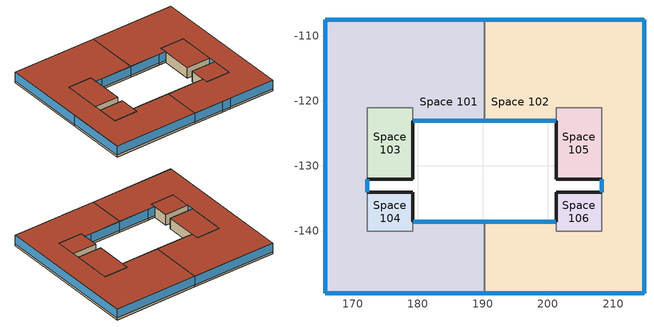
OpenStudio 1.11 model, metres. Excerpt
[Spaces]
Space 101
 floor ground: 190.26,-107.54 190.26,-123.04 179.26,-123.04 179.26,-121.04 172.26,-121.04 172.26,-140.04 179.26,-140.04 179.26,-138.54 190.26,-138.54 190.26,-149.54 165.76,-149.54 165.76,-107.54 z0
 wall outside: 190.26,-138.54 181.26,-138.54 179.26,-138.54 / 190.26,-107.54 165.76,-107.54 165.76,-132.04 165.76,-149.54 190.26,-149.54 / 179.26,-123.04 181.26,-123.04 190.26,-123.04 / 172.26,-134.04 172.26,-132.04 z0:3.2
 wall to Space 102: 190.26,-149.54 190.26,-138.54 / 190.26,-123.04 190.26,-107.54 z0:3.2
 wall to Space 103: 172.26,-132.04 172.26,-123.04 172.26,-121.04 179.26,-121.04 179.26,-123.04 z0:3.2
 wall to Space 104: 179.26,-138.54 179.26,-140.04 172.26,-140.04 172.26,-134.04 z0:3.2
 window: 172.26,-134.02 172.26,-132.07 / 181.23,-138.54 179.28,-138.54 / 179.28,-123.04 181.23,-123.04 z0.55:3.17; 165.76,-132.07 165.76,-149.52 / 165.76,-107.57 165.76,-132.02 / 181.28,-123.04 190.23,-123.04 / 190.23,-107.54 165.78,-107.54 / 165.78,-149.54 190.23,-149.54 / 190.23,-138.54 181.28,-138.54 z0.6:3.17
 roof outside: 190.26,-149.54 190.26,-138.54 179.26,-138.54 179.26,-140.04 172.26,-140.04 172.26,-121.04 179.26,-121.04 179.26,-123.04 190.26,-123.04 190.26,-107.54 165.76,-107.54 165.76,-149.54 z3.2
Space 102
 floor ground: 214.76,-107.54 214.76,-149.54 190.26,-149.54 190.26,-138.54 201.26,-138.54 201.26,-140.04 208.26,-140.04 208.26,-121.04 201.26,-121.04 201.26,-123.04 190.26,-123.04 190.26,-107.54 z0
 wall outside: 190.26,-149.54 198.89,-149.54 201.39,-149.54 214.76,-149.54 214.76,-107.54 190.26,-107.54 / 201.26,-138.54 199.26,-138.54 190.26,-138.54 / 208.26,-132.04 208.26,-134.04 / 190.26,-123.04 199.26,-123.04 201.26,-123.04 z0:3.2
 wall to Space 106: 208.26,-134.04 208.26,-138.54 208.26,-140.04 201.26,-140.04 201.26,-138.54 z0:3.2
 wall to Space 105: 201.26,-123.04 201.26,-121.04 208.26,-121.04 208.26,-132.04 z0:3.2
 window: 198.91,-149.54 201.36,-149.54 z0.56:3.17; 208.26,-132.07 208.26,-134.02 / 199.28,-123.04 201.23,-123.04 / 201.23,-138.54 199.28,-138.54 z0.55:3.17; 199.23,-138.54 190.28,-138.54 / 190.28,-149.54 198.86,-149.54 / 214.73,-107.54 190.28,-107.54 / 190.28,-123.04 199.23,-123.04 / 201.41,-149.54 214.73,-149.54 z0.6:3.17; 214.76,-149.52 214.76,-107.57 z0.6:3.16
 roof outside: 214.76,-149.54 214.76,-107.54 190.26,-107.54 190.26,-123.04 201.26,-123.04 201.26,-121.04 208.26,-121.04 208.26,-140.04 201.26,-140.04 201.26,-138.54 190.26,-138.54 190.26,-149.54 z3.2
Space 103
 floor ground: 179.26,-121.04 179.26,-132.04 172.26,-132.04 172.26,-121.04 z0
 wall outside: 172.26,-132.04 179.26,-132.04 179.26,-123.04 z0:3.2
 roof outside: 179.26,-132.04 179.26,-121.04 172.26,-121.04 172.26,-132.04 z3.2
Space 104
 floor ground: 179.26,-134.04 179.26,-140.04 172.26,-140.04 172.26,-134.04 z0
 wall outside: 179.26,-138.54 179.26,-134.04 172.26,-134.04 z0:3.2
 roof outside: 179.26,-140.04 179.26,-134.04 172.26,-134.04 172.26,-140.04 z3.2
Space 105
 floor ground: 208.26,-121.04 208.26,-132.04 201.26,-132.04 201.26,-121.04 z0
 wall outside: 201.26,-123.04 201.26,-132.04 208.26,-132.04 z0:3.2
 roof outside: 208.26,-132.04 208.26,-121.04 201.26,-121.04 201.26,-132.04 z3.2
Space 106
 floor ground: 208.26,-134.04 208.26,-140.04 201.26,-140.04 201.26,-134.04 z0
 wall outside: 208.26,-134.04 201.26,-134.04 201.26,-138.54 z0:3.2
 roof outside: 208.26,-140.04 208.26,-134.04 201.26,-134.04 201.26,-140.04 z3.2
[Building]
Building 1: Space Type=189.1-2009 - Office - OpenOffice - CZ4-8; Default Construction Set=189.1-2009 - CZ5 - Office
[Site]
KUALA LUMPUR: Latitude {deg}=3.12; Longitude {deg}=101.55; Time Zone {hr}=8; Elevation {m}=22
[ClimateZones]
Climate Zone Institution Name 1=ASHRAE; Climate Zone Document Name 1=ANSI/ASHRAE Standard 169; Climate Zone Document Year 1=2006; Climate Zone Institution Name 2=CEC; Climate Zone Document Name 2=California Climate Zone Descriptions; Climate Zone Document Year 2=1995
[SizingPeriod:DesignDay] Barometric Pressure {Pa}=97005; Sky Clearness=0; Rain Indicator=0; Snow Indicator=0; Day of Month=21; Daylight Saving Time Indicator=0; Dry-Bulb Temperature Range Modifier Type=DefaultMultipliers
Name | Maximum Dry-Bulb Temperature {C} | Daily Dry-Bulb Temperature Range {deltaC} | Humidity Indicating Conditions at Maximum Dry-Bulb | Wind Speed {m/s} | Wind Direction {deg} | Month | Day Type | Humidity Indicating Type | Solar Model Indicator | ASHRAE Taub | ASHRAE Taud
PRAGUE Ann Clg .4% Condns Enth=>MDB | 26.6 | 10.6 | 58600 | 3.4 | 130 | 7 | SummerDesignDay | Enthalpy | ASHRAETau | 0.494 | 1.846
PRAGUE Ann Htg 99.6% Condns DB | -14.6 | 0 | -14.6 | 1.9 | 230 | 1 | WinterDesignDay | Wetbulb | ASHRAEClearSky
PRAGUE Ann Clg .4% Condns DP=>MDB | 22.7 | 10.6 | 17.7 | 3.4 | 130 | 7 | SummerDesignDay | Dewpoint | ASHRAETau | 0.494 | 1.846
PRAGUE Ann Htg Wind 99.6% Condns WS=>MCDB | 4.5 | 0 | 4.5 | 16.4 | 230 | 1 | WinterDesignDay | Wetbulb | ASHRAEClearSky
[DefaultConstructionSet] Interior Partition Construction=Interior Partition
Name | Default Exterior Surface Constructions | Default Interior Surface Constructions | Default Ground Contact Surface Constructions | Default Exterior SubSurface Constructions | Default Interior SubSurface Constructions
189.1-2009 - CZ1 - Office | Default Surface Constructions 1 | Default Surface Constructions 2 | Default Surface Constructions 3 | Default Sub Surface Constructions 1 | Default Sub Surface Constructions 2
189.1-2009 - CZ5 - Office | Default Surface Constructions 13 | Default Surface Constructions 14 | Default Surface Constructions 15 | Default Sub Surface Constructions 9 | Default Sub Surface Constructions 10
[DefaultSurfaceConstructions]
Name | Floor Construction | Wall Construction | Roof Ceiling Construction
Default Surface Constructions 1 | ExtSlabCarpet 4in ClimateZone 1-8 | ASHRAE 189.1-2009 ExtWall Mass ClimateZone 1 | ASHRAE 189.1-2009 ExtRoof IEAD ClimateZone 1
Default Surface Constructions 2; Default Surface Constructions 14 | Interior Floor | Interior Wall | Interior Ceiling
Default Surface Constructions 3; Default Surface Constructions 15 | ExtSlabCarpet 4in ClimateZone 1-8 | ExtSlabCarpet 4in ClimateZone 1-8 | ExtSlabCarpet 4in ClimateZone 1-8
Default Surface Constructions 13 | ExtSlabCarpet 4in ClimateZone 1-8 | ASHRAE 189.1-2009 ExtWall Mass ClimateZone 5 | ASHRAE 189.1-2009 ExtRoof IEAD ClimateZone 2-5
[Construction]
ExtSlabCarpet 4in ClimateZone 1-8: MAT-CC05 4 HW CONCRETE, CP02 CARPET PAD
ASHRAE 189.1-2009 ExtWall Mass ClimateZone 1: 1IN Stucco, 8IN Concrete HW, Wall Insulation [31], 1/2IN Gypsum
ASHRAE 189.1-2009 ExtRoof IEAD ClimateZone 1: Roof Membrane, Roof Insulation [18], Metal Decking
Interior Floor: F16 Acoustic tile, F05 Ceiling air space resistance, M11 100mm lightweight concrete
Interior Wall: G01a 19mm gypsum board, F04 Wall air space resistance, G01a 19mm gypsum board
Interior Ceiling: M11 100mm lightweight concrete, F05 Ceiling air space resistance, F16 Acoustic tile
ASHRAE 189.1-2009 ExtWindow ClimateZone 1: Theoretical Glass [167]
Exterior Door: F08 Metal surface, I01 25mm insulation board
Interior Window: Clear 3mm
Interior Door; Interior Partition: G05 25mm wood
ASHRAE 189.1-2009 ExtRoof IEAD ClimateZone 2-5: Roof Membrane, Roof Insulation [21], Metal Decking
ASHRAE 189.1-2009 ExtWindow ClimateZone 4-5: Theoretical Glass [207]
ASHRAE 189.1-2009 ExtWall Mass ClimateZone 5: 1IN Stucco, 8IN Concrete HW, Wall Insulation [40], 1/2IN Gypsum
[Material] Thermal Absorptance=0.9
Name | Roughness | Thickness {m} | Conductivity {W/m-K} | Density {kg/m3} | Specific Heat {J/kg-K} | Solar Absorptance | Visible Absorptance
MAT-CC05 4 HW CONCRETE | Rough | 0.1016 | 1.311 | 2240 | 836.8 | 0.85 | 0.85
1IN Stucco | Smooth | 0.0253 | 0.6918 | 1858 | 837 | 0.92 | 0.92
8IN Concrete HW | MediumRough | 0.2033 | 1.7296 | 2243 | 837 | 0.65 | 0.65
Wall Insulation [31] | MediumRough | 0.0337 | 0.0432 | 91 | 837 | 0.5 | 0.5
1/2IN Gypsum | Smooth | 0.0127 | 0.16 | 784.9 | 830 | 0.4 | 0.4
Roof Membrane | VeryRough | 0.0095 | 0.16 | 1121.29 | 1460 | 0.7 | 0.7
Roof Insulation [18] | MediumRough | 0.1693 | 0.049 | 265 | 836.8 | 0.7 | 0.7
Metal Decking | MediumSmooth | 0.0015 | 45.006 | 7680 | 418.4 | 0.6 | 0.6
F16 Acoustic tile | MediumSmooth | 0.0191 | 0.06 | 368 | 590 | 0.3 | 0.3
M11 100mm lightweight concrete | MediumRough | 0.1016 | 0.53 | 1280 | 840 | 0.5 | 0.5
G01a 19mm gypsum board | MediumSmooth | 0.019 | 0.16 | 800 | 1090 | 0.4 | 0.4
F08 Metal surface | Smooth | 0.0008 | 45.28 | 7824 | 500 | 0.7 | 0.7
I01 25mm insulation board | MediumRough | 0.0254 | 0.03 | 43 | 1210 | 0.6 | 0.6
G05 25mm wood | MediumSmooth | 0.0254 | 0.15 | 608 | 1630 | 0.5 | 0.5
Roof Insulation [21] | MediumRough | 0.2105 | 0.049 | 265 | 836.8 | 0.7 | 0.7
Wall Insulation [40] | MediumRough | 0.0794 | 0.0432 | 91 | 837 | 0.5 | 0.5
[Material:NoMass]
CP02 CARPET PAD: Roughness=Smooth; Thermal Resistance {m2-K/W}=0.1; Thermal Absorptance=0.9; Solar Absorptance=0.8; Visible Absorptance=0.8
[Material:AirGap]
Name | Thermal Resistance {m2-K/W}
F05 Ceiling air space resistance | 0.18
F04 Wall air space resistance | 0.15
[DefaultSubSurfaceConstructions]
Name | Fixed Window Construction | Operable Window Construction | Door Construction | Tubular Daylight Dome Construction | Tubular Daylight Diffuser Construction
Default Sub Surface Constructions 1 | ASHRAE 189.1-2009 ExtWindow ClimateZone 1 | ASHRAE 189.1-2009 ExtWindow ClimateZone 1 | Exterior Door | Interior Window | Interior Window
Default Sub Surface Constructions 2; Default Sub Surface Constructions 10 | Interior Window | Interior Window | Interior Door
Default Sub Surface Constructions 9 | ASHRAE 189.1-2009 ExtWindow ClimateZone 4-5 | ASHRAE 189.1-2009 ExtWindow ClimateZone 4-5 | Exterior Door | Interior Window | Interior Window
[WindowMaterial:Glazing] Optical Data Type=SpectralAverage; Thickness {m}=0.003; Back Side Solar Reflectance at Normal Incidence=0; Back Side Visible Reflectance at Normal Incidence=0; Infrared Transmittance at Normal Incidence=0; Dirt Correction Factor for Solar and Visible Transmittance=1; Solar Diffusing=No
Name | Solar Transmittance at Normal Incidence | Front Side Solar Reflectance at Normal Incidence | Visible Transmittance at Normal Incidence | Front Side Visible Reflectance at Normal Incidence | Front Side Infrared Hemispherical Emissivity | Back Side Infrared Hemispherical Emissivity | Conductivity {W/m-K}
Theoretical Glass [167] | 0.2374 | 0.7126 | 0.2512 | 0.6988 | 0.985 | 0.985 | 2.1073
Clear 3mm | 0.837 | 0.075 | 0.898 | 0.081 | 0.84 | 0.84 | 0.9
Theoretical Glass [207] | 0.3311 | 0.6189 | 0.44 | 0.51 | 0.9 | 0.9 | 0.0133
[SpaceType] Standards Building Type=Office
Name | Default Schedule Set | Design Specification Outdoor Air Object | Standards Space Type
189.1-2009 - Office - OpenOffice - CZ1-3 | 189.1-2009 - Office - OpenOffice - CZ1-3 Schedule Set | 189.1-2009 - Office - OpenOffice - CZ1-3 Ventilation | OpenOffice
189.1-2009 - Office - Restroom - CZ1-3 | 189.1-2009 - Office - Restroom - CZ1-3 Schedule Set | 189.1-2009 - Office - Restroom - CZ1-3 Ventilation | Restroom
189.1-2009 - Office - Stair - CZ1-3 | 189.1-2009 - Office - Stair - CZ1-3 Schedule Set | 189.1-2009 - Office - Stair - CZ1-3 Ventilation | Stair
189.1-2009 - Office - OpenOffice - CZ4-8 | 189.1-2009 - Office - OpenOffice - CZ4-8 Schedule Set | 189.1-2009 - Office - OpenOffice - CZ4-8 Ventilation | OpenOffice
[DefaultScheduleSet] Lighting Schedule=Office Bldg Light; Infiltration Schedule=Office Infil Quarter On
Name | Number of People Schedule | People Activity Level Schedule | Electric Equipment Schedule
189.1-2009 - Office - OpenOffice - CZ1-3 Schedule Set; 189.1-2009 - Office - OpenOffice - CZ4-8 Schedule Set | Office Work Occ | Office Activity | Office Bldg Equip
189.1-2009 - Office - Restroom - CZ1-3 Schedule Set | Office Misc Occ | Office Activity | Office Bldg Equip
189.1-2009 - Office - Stair - CZ1-3 Schedule Set
[Lights:Definition] Design Level Calculation Method=Watts/Area
Name | Watts per Space Floor Area {W/m2}
189.1-2009 - Office - OpenOffice - CZ1-3 Lights Definition; 189.1-2009 - Office - OpenOffice - CZ4-8 Lights Definition | 10.6563
189.1-2009 - Office - Restroom - CZ1-3 Lights Definition | 8.71877
189.1-2009 - Office - Stair - CZ1-3 Lights Definition | 5.81251
[Lights]
Name | Lights Definition | Space or SpaceType
189.1-2009 - Office - OpenOffice - CZ1-3 Lights | 189.1-2009 - Office - OpenOffice - CZ1-3 Lights Definition | 189.1-2009 - Office - OpenOffice - CZ1-3
189.1-2009 - Office - Restroom - CZ1-3 Lights | 189.1-2009 - Office - Restroom - CZ1-3 Lights Definition | 189.1-2009 - Office - Restroom - CZ1-3
189.1-2009 - Office - Stair - CZ1-3 Lights | 189.1-2009 - Office - Stair - CZ1-3 Lights Definition | 189.1-2009 - Office - Stair - CZ1-3
189.1-2009 - Office - OpenOffice - CZ4-8 Lights | 189.1-2009 - Office - OpenOffice - CZ4-8 Lights Definition | 189.1-2009 - Office - OpenOffice - CZ4-8
[DesignSpecification:OutdoorAir] Outdoor Air Method=Sum
Name | Outdoor Air Flow per Person {m3/s-person} | Outdoor Air Flow per Floor Area {m3/s-m2}
189.1-2009 - Office - OpenOffice - CZ1-3 Ventilation; 189.1-2009 - Office - OpenOffice - CZ4-8 Ventilation | 0.00943895
189.1-2009 - Office - Restroom - CZ1-3 Ventilation |  | 0.0048768
189.1-2009 - Office - Stair - CZ1-3 Ventilation |  | 0.000254
[People:Definition] Number of People Calculation Method=People/Area; Fraction Radiant=0.3
Name | People per Space Floor Area {person/m2}
189.1-2009 - Office - OpenOffice - CZ1-3 People Definition; 189.1-2009 - Office - OpenOffice - CZ4-8 People Definition | 0.0565105
189.1-2009 - Office - Restroom - CZ1-3 People Definition | 0.107639
[People]
Name | People Definition | Space or SpaceType
189.1-2009 - Office - OpenOffice - CZ1-3 People | 189.1-2009 - Office - OpenOffice - CZ1-3 People Definition | 189.1-2009 - Office - OpenOffice - CZ1-3
189.1-2009 - Office - Restroom - CZ1-3 People | 189.1-2009 - Office - Restroom - CZ1-3 People Definition | 189.1-2009 - Office - Restroom - CZ1-3
189.1-2009 - Office - OpenOffice - CZ4-8 People | 189.1-2009 - Office - OpenOffice - CZ4-8 People Definition | 189.1-2009 - Office - OpenOffice - CZ4-8
[SpaceInfiltration:DesignFlowRate] Design Flow Rate Calculation Method=Flow/ExteriorArea
Name | Space or SpaceType | Flow per Exterior Surface Area {m3/s-m2}
189.1-2009 - Office - OpenOffice - CZ1-3 Infiltration | 189.1-2009 - Office - OpenOffice - CZ1-3 | 0.00030226
189.1-2009 - Office - Restroom - CZ1-3 Infiltration | 189.1-2009 - Office - Restroom - CZ1-3 | 0.00030226
189.1-2009 - Office - Stair - CZ1-3 Infiltration | 189.1-2009 - Office - Stair - CZ1-3 | 0.00030226
189.1-2009 - Office - OpenOffice - CZ4-8 Infiltration | 189.1-2009 - Office - OpenOffice - CZ4-8 | 0.000226568
[ElectricEquipment:Definition] Design Level Calculation Method=Watts/Area
Name | Watts per Space Floor Area {W/m2}
189.1-2009 - Office - OpenOffice - CZ1-3 Electric Equipment Definition; 189.1-2009 - Office - OpenOffice - CZ4-8 Electric Equipment Definition | 7.64238
189.1-2009 - Office - Restroom - CZ1-3 Electric Equipment Definition | 0.753474
[ElectricEquipment]
Name | Electric Equipment Definition | Space or SpaceType
189.1-2009 - Office - OpenOffice - CZ1-3 Electric Equipment | 189.1-2009 - Office - OpenOffice - CZ1-3 Electric Equipment Definition | 189.1-2009 - Office - OpenOffice - CZ1-3
189.1-2009 - Office - Restroom - CZ1-3 Electric Equipment | 189.1-2009 - Office - Restroom - CZ1-3 Electric Equipment Definition | 189.1-2009 - Office - Restroom - CZ1-3
189.1-2009 - Office - OpenOffice - CZ4-8 Electric Equipment | 189.1-2009 - Office - OpenOffice - CZ4-8 Electric Equipment Definition | 189.1-2009 - Office - OpenOffice - CZ4-8
[ThermostatSetpoint:DualSetpoint] Heating Setpoint Temperature Schedule=Medium Office HtgSetp; Cooling Setpoint Temperature Schedule=Medium Office ClgSetp
Thermal Zone 1 Thermostat; Thermal Zone 2 Thermostat; Thermal Zone 3 Thermostat; Thermal Zone 4 Thermostat; Thermal Zone 5 Thermostat; Thermal Zone 6 Thermostat
[BuildingStory] Nominal Z Coordinate {m}=0; Nominal Floor to Floor Height {m}=3.2
Building Story 1; Building Story 2; Building Story 3; Building Story 4; Building Story 5; Building Story 6
[Space] Default Construction Set=189.1-2009 - CZ1 - Office; Building Story=Building Story 1
Name | Space Type | Thermal Zone
Space 101 | 189.1-2009 - Office - OpenOffice - CZ1-3 | Thermal Zone 1
Space 102 | 189.1-2009 - Office - OpenOffice - CZ1-3 | Thermal Zone 4
Space 103 | 189.1-2009 - Office - Restroom - CZ1-3 | Thermal Zone 2
Space 104 | 189.1-2009 - Office - Stair - CZ1-3 | Thermal Zone 3
Space 105 | 189.1-2009 - Office - Restroom - CZ1-3 | Thermal Zone 5
Space 106 | 189.1-2009 - Office - Stair - CZ1-3 | Thermal Zone 6
[ThermalZone] Use Ideal Air Loads=Yes
Name | Thermostat
Thermal Zone 1 | Thermal Zone 1 Thermostat
Thermal Zone 2 | Thermal Zone 2 Thermostat
Thermal Zone 3 | Thermal Zone 3 Thermostat
Thermal Zone 4 | Thermal Zone 4 Thermostat
Thermal Zone 5 | Thermal Zone 5 Thermostat
Thermal Zone 6 | Thermal Zone 6 Thermostat
[Sizing:Zone] Zone Cooling Design Supply Air Temperature Input Method=SupplyAirTemperature; Zone Cooling Design Supply Air Temperature {C}=14; Zone Cooling Design Supply Air Temperature Difference {deltaC}=11.11; Zone Heating Design Supply Air Temperature Input Method=SupplyAirTemperature; Zone Heating Design Supply Air Temperature {C}=40; Zone Heating Design Supply Air Temperature Difference {deltaC}=11.11; Zone Cooling Design Supply Air Humidity Ratio {kg-H2O/kg-air}=0.0085; Zone Heating Design Supply Air Humidity Ratio {kg-H2O/kg-air}=0.008; Cooling Design Air Flow Method=DesignDay; Heating Design Air Flow Method=DesignDay; Account for Dedicated Outdoor Air System=No; Dedicated Outdoor Air System Control Strategy=NeutralSupplyAir; Dedicated Outdoor Air Low Setpoint Temperature for Design {C}=autosize; Dedicated Outdoor Air High Setpoint Temperature for Design {C}=autosize
Thermal Zone 1; Thermal Zone 2; Thermal Zone 3; Thermal Zone 4; Thermal Zone 5; Thermal Zone 6
[Schedule:Ruleset]
Name | Default Day Schedule | Summer Design Day Schedule | Winter Design Day Schedule
Office Bldg Light | Office Bldg Light Default Schedule | Office Bldg Light Summer Design Day | Office Bldg Light Winter Design Day
Office Misc Occ | Office Bldg Occ Default Schedule 1 | Office Bldg Occ Summer Design Day 1 | Office Bldg Occ Winter Design Day 1
Office Activity | Office Activity Default Schedule | Office Activity Summer Design Day | Office Activity Winter Design Day
Office Infil Quarter On | Office Infil Quarter On Default Schedule | Office Infil Quarter On Summer Design Day | Office Infil Quarter On Winter Design Day
Office Bldg Equip | Office Bldg Equip Default Schedule | Office Bldg Equip Summer Design Day | Office Bldg Equip Winter Design Day
Medium Office HtgSetp | Medium Office HtgSetp Default Schedule | Medium Office HtgSetp Summer Design Day | Medium Office HtgSetp Winter Design Day
Medium Office ClgSetp | Medium Office ClgSetp Default Schedule | Medium Office ClgSetp Summer Design Day | Medium Office ClgSetp Winter Design Day
Office Work Occ | Office Bldg Occ Default Schedule | Office Bldg Occ Summer Design Day | Office Bldg Occ Winter Design Day
[Schedule:Day]
Office Bldg Light Default Schedule: 5, 0, 0.05, 7, 0, 0.1, 8, 0, 0.3, 17, 0, 0.9, 18, 0, 0.7, 20, 0, 0.5, 22, 0, 0.3, 23, 0, 0.1, 24, 0, 0.05
Office Bldg Light Summer Design Day; Office Infil Quarter On Rule 1 Day Schedule; Office Bldg Equip Summer Design Day: 24, 0, 1
Office Bldg Light Winter Design Day; Office Bldg Occ Winter Design Day 1; Office Bldg Occ Rule 1 Day Schedule 1; Office Bldg Equip Winter Design Day; Office Bldg Occ Winter Design Day; Office Bldg Occ Rule 1 Day Schedule: 24, 0, 0
Office Bldg Light Rule 1 Day Schedule: 24, 0, 0.05
Office Bldg Light Rule 2 Day Schedule: 6, 0, 0.05, 8, 0, 0.1, 14, 0, 0.5, 17, 0, 0.15, 24, 0, 0.05
Office Bldg Occ Default Schedule 1: 6, 0, 0, 7, 0, 0.1, 8, 0, 0.2, 20, 0, 0.4, 22, 0, 0.1, 24, 0, 0.05
Office Bldg Occ Summer Design Day 1; Office Bldg Occ Summer Design Day: 6, 0, 0, 22, 0, 1, 24, 0, 0.05
Office Bldg Occ Rule 2 Day Schedule 1: 6, 0, 0, 8, 0, 0.1, 14, 0, 0.25, 17, 0, 0.1, 24, 0, 0
Office Activity Default Schedule; Office Activity Summer Design Day; Office Activity Winter Design Day: 24, 0, 132
Office Infil Quarter On Default Schedule; Office Infil Quarter On Summer Design Day: 6, 0, 1, 22, 0, 0.25, 24, 0, 1
Office Infil Quarter On Winter Design Day; Office Infil Quarter On Rule 2 Day Schedule: 6, 0, 1, 18, 0, 0.25, 24, 0, 1
Office Bldg Equip Default Schedule: 8, 0, 0.4, 12, 0, 0.9, 13, 0, 0.8, 17, 0, 0.9, 18, 0, 0.8, 20, 0, 0.6, 22, 0, 0.5, 24, 0, 0.4
Office Bldg Equip Rule 1 Day Schedule: 24, 0, 0.3
Office Bldg Equip Rule 2 Day Schedule: 6, 0, 0.3, 8, 0, 0.4, 14, 0, 0.5, 17, 0, 0.35, 24, 0, 0.3
Medium Office HtgSetp Default Schedule: 6, 0, 15.6, 22, 0, 21, 24, 0, 15.6
Medium Office HtgSetp Summer Design Day; Medium Office HtgSetp Rule 1 Day Schedule: 24, 0, 15.6
Medium Office HtgSetp Winter Design Day: 24, 0, 21
Medium Office HtgSetp Rule 2 Day Schedule: 6, 0, 15.6, 18, 0, 21, 24, 0, 15.6
Medium Office ClgSetp Default Schedule; Medium Office ClgSetp Summer Design Day: 6, 0, 26.7, 22, 0, 24, 24, 0, 26.7
Medium Office ClgSetp Winter Design Day; Medium Office ClgSetp Rule 1 Day Schedule: 24, 0, 26.7
Medium Office ClgSetp Rule 2 Day Schedule: 6, 0, 26.7, 18, 0, 24, 24, 0, 26.7
Office Bldg Occ Default Schedule: 6, 0, 0, 7, 0, 0.1, 8, 0, 0.2, 12, 0, 0.85, 13, 0, 0.5, 17, 0, 0.85, 18, 0, 0.7, 20, 0, 0.4, 22, 0, 0.1, 24, 0, 0.05
Office Bldg Occ Rule 2 Day Schedule: 6, 0, 0, 8, 0, 0.1, 14, 0, 0.4, 17, 0, 0.1, 24, 0, 0
[Schedule:Rule] Apply Monday=No; Apply Tuesday=No; Apply Wednesday=No; Apply Thursday=No; Apply Friday=No; Date Specification Type=DateRange; Start Month=1; Start Day=1; End Month=12; End Day=31
Name | Schedule Ruleset | Rule Order | Day Schedule | Apply Sunday | Apply Saturday
Office Bldg Light Rule 1 | Office Bldg Light | 0 | Office Bldg Light Rule 1 Day Schedule | Yes | No
Office Bldg Light Rule 2 | Office Bldg Light | 1 | Office Bldg Light Rule 2 Day Schedule | No | Yes
Office Misc Occ Rule 1 | Office Misc Occ | 0 | Office Bldg Occ Rule 1 Day Schedule 1 | Yes | No
Office Misc Occ Rule 2 | Office Misc Occ | 1 | Office Bldg Occ Rule 2 Day Schedule 1 | No | Yes
Office Infil Quarter On Rule 1 | Office Infil Quarter On | 0 | Office Infil Quarter On Rule 1 Day Schedule | Yes | No
Office Infil Quarter On Rule 2 | Office Infil Quarter On | 1 | Office Infil Quarter On Rule 2 Day Schedule | No | Yes
Office Bldg Equip Rule 1 | Office Bldg Equip | 0 | Office Bldg Equip Rule 1 Day Schedule | Yes | No
Office Bldg Equip Rule 2 | Office Bldg Equip | 1 | Office Bldg Equip Rule 2 Day Schedule | No | Yes
Medium Office HtgSetp Rule 1 | Medium Office HtgSetp | 0 | Medium Office HtgSetp Rule 1 Day Schedule | Yes | No
Medium Office HtgSetp Rule 2 | Medium Office HtgSetp | 1 | Medium Office HtgSetp Rule 2 Day Schedule | No | Yes
Medium Office ClgSetp Rule 1 | Medium Office ClgSetp | 0 | Medium Office ClgSetp Rule 1 Day Schedule | Yes | No
Medium Office ClgSetp Rule 2 | Medium Office ClgSetp | 1 | Medium Office ClgSetp Rule 2 Day Schedule | No | Yes
Office Work Occ Rule 1 | Office Work Occ | 0 | Office Bldg Occ Rule 1 Day Schedule | Yes | No
Office Work Occ Rule 2 | Office Work Occ | 1 | Office Bldg Occ Rule 2 Day Schedule | No | Yes
